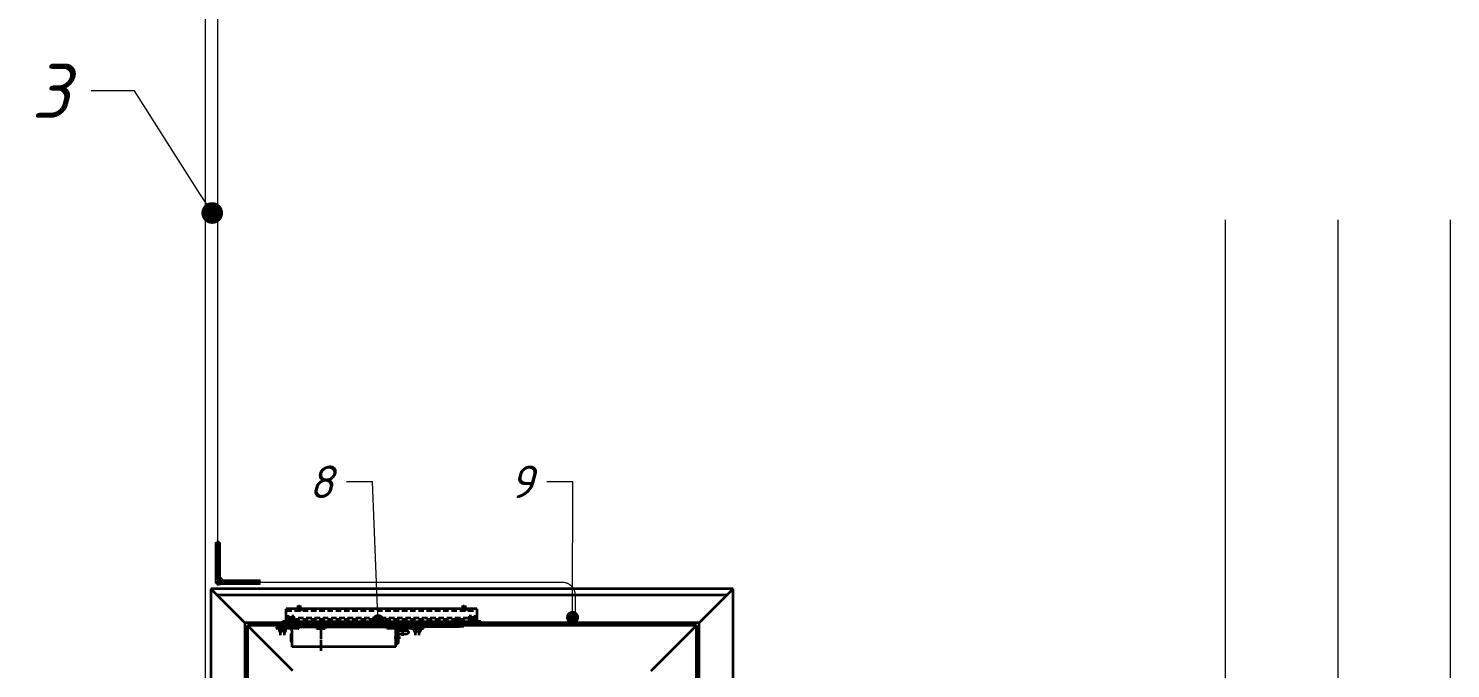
# Model space of a CAD drawing. Header units: millimetres. Extents: x -29692 to 34729, y -8412 to 43293.
# Drawn here: x -26929 to -23649, y 2129 to 3605 of the extents above; entities that cross this region are included whole.
import ezdxf
from ezdxf import colors
from ezdxf.entities.mleader import LeaderData, LeaderLine
from ezdxf.math import Vec2, Vec3

# ---------------------------------------------------------------- set-up
doc = ezdxf.new("R2010")
doc.units = ezdxf.units.MM
for name, pattern in [('CENTER', [50.8, 31.75, -6.35, 6.35, -6.35]), ('DASH_CENTER', [14, 11, -1, 1, -1]), ('DASHED', [19.05, 12.7, -6.35]), ('DOT_CENTER', [14, 12, -1, 0, -1]), ('LONG_DASHED', [15, 10, -5]), ('OGLT6', [2, 0.5, -0.5, 0.5, -0.5])]:
    doc.linetypes.add(name, pattern=pattern)
doc.layers.get('Defpoints').update_dxf_attribs({"color": 4, "lineweight": 35})
for name, color, linetype, lineweight in [('20-2 Automaatika', 40, 'Continuous', 0), ('_0_001_Профили', 150, 'Continuous', 35), ('_0_003_Размеры', 132, 'Continuous', 0), ('_0_004_Текст_01', 7, 'Continuous', 18)]:
    doc.layers.add(name, color=color, linetype=linetype, lineweight=lineweight)
doc.styles.add('_DZ_2.5', font='isocpeui.ttf', dxfattribs={"height": 2.5})

# ---------------------------------------------------------------- blocks, each defined once
blk = doc.blocks.new('_Dot')
at = {"color": 0, "linetype": 'ByBlock', "lineweight": -2}
blk.add_line((-0.5, 0), (-1, 0), dxfattribs=at)
at = {"color": 0, "linetype": 'ByBlock', "const_width": 0.5}
blk.add_lwpolyline([(-0.25, 0, 1), (0.25, 0, 1)], format="xyb", close=True, dxfattribs=at)
blk = doc.blocks.new('Door Templet')
at = {"layer": 'Defpoints', "linetype": 'Continuous'}
for p, q in [((0, 2165), (0, 0)), ((1205, 2165), (0, 2165)), ((78.5, 2086.5), (0, 2165)), ((1126.5, 2086.5), (1205, 2165)), ((1205, 0), (1205, 2165)), ((1190, 2150), (15, 2150)), ((78.5, 2086.5), (78.5, 0)), ((1126.5, 2086.5), (78.5, 2086.5)), ((1120.5, 2080.5), (84.5, 2080.5)), ((84.5, 2080.5), (84.5, 9.5)), ((189, 1976), (84.5, 2080.5)), ((1016, 1976), (1120.5, 2080.5)), ((1120.5, 9.5), (1120.5, 2080.5)), ((1126.5, 0), (1126.5, 2086.5))]:
    blk.add_line(p, q, dxfattribs=at)
blk = doc.blocks.new('Kaablikõri_∅11_8mm_1')
at = {"layer": '_0_001_Профили', "color": 9, "linetype": 'CENTER', "ltscale": 0.1}
for p, q in [((0, -4), (0, 99.3)), ((98.9, 92), (-7.5, 91.9))]:
    blk.add_line(p, q, dxfattribs=at)
at = {"layer": '_0_001_Профили', "color": 110, "lineweight": 20, "ltscale": 0.3}
for p, q in [((0, 97.4), (6.3, 97.4)), ((0, 86.4), (6.3, 86.4))]:
    blk.add_line(p, q, dxfattribs=at)
at = {"layer": '_0_001_Профили', "color": 110, "lineweight": 5, "ltscale": 0.3}
for points in [[(4.7, 86.4), (-4.7, 86.4)], [(4.7, 84.9), (-4.7, 84.9)], [(4.7, 83.3), (-4.7, 83.3)], [(4.7, 81.7), (-4.7, 81.7)], [(4.7, 80.1), (-4.7, 80.1)], [(4.7, 78.6), (-4.7, 78.6)], [(4.7, 77), (-4.7, 77)], [(4.7, 75.4), (-4.7, 75.4)], [(4.7, 73.9), (-4.7, 73.9)], [(4.7, 72.3), (-4.7, 72.3)], [(4.7, 70.7), (-4.7, 70.7)], [(4.7, 69.1), (-4.7, 69.1)], [(4.7, 67.6), (-4.7, 67.6)], [(4.7, 66), (-4.7, 66)], [(13.4, 96.6), (13.4, 87.1)], [(14.9, 96.6), (14.9, 87.1)], [(16.5, 96.6), (16.5, 87.1)], [(18.1, 96.6), (18.1, 87.1)], [(19.6, 96.6), (19.6, 87.1)], [(21.2, 96.6), (21.2, 87.1)], [(22.8, 96.6), (22.8, 87.1)], [(22.8, 96.6), (22.8, 87.1)], [(24.4, 96.6), (24.4, 87.1)], [(25.9, 96.6), (25.9, 87.1)], [(27.5, 96.6), (27.5, 87.1)], [(29.1, 96.6), (29.1, 87.1)], [(30.6, 96.6), (30.6, 87.1)], [(32.2, 96.6), (32.2, 87.1)], [(33.8, 96.6), (33.8, 87.1)], [(35.4, 96.6), (35.4, 87.1)], [(36.9, 96.6), (36.9, 87.1)], [(38.5, 96.6), (38.5, 87.1)], [(40.1, 96.6), (40.1, 87.1)], [(41.6, 96.6), (41.6, 87.1)], [(43.2, 96.6), (43.2, 87.1)], [(44.8, 96.6), (44.8, 87.1)], [(46.4, 96.6), (46.4, 87.1)], [(47.9, 96.6), (47.9, 87.1)], [(49.5, 96.6), (49.5, 87.1)], [(51.1, 96.6), (51.1, 87.1)], [(52.6, 96.5), (52.6, 87.1)], [(54.2, 96.5), (54.2, 87.1)], [(55.8, 96.5), (55.8, 87.1)], [(57.4, 96.5), (57.4, 87.1)], [(58.9, 96.5), (58.9, 87.1)], [(60.5, 96.5), (60.5, 87.1)], [(62.1, 96.5), (62.1, 87.1)], [(63.6, 96.5), (63.6, 87.1)], [(65.2, 96.5), (65.2, 87.1)], [(66.8, 96.5), (66.8, 87.1)], [(68.4, 96.5), (68.4, 87.1)], [(68.4, 96.5), (68.4, 87.1)], [(69.9, 96.5), (69.9, 87.1)], [(71.5, 96.5), (71.5, 87.1)], [(73.1, 96.5), (73.1, 87.1)], [(74.6, 96.5), (74.6, 87.1)], [(76.2, 96.5), (76.2, 87.1)], [(77.8, 96.5), (77.8, 87.1)], [(79.4, 96.5), (79.4, 87.1)], [(80.9, 96.5), (80.9, 87.1)], [(82.5, 96.5), (82.5, 87.1)], [(84.1, 96.5), (84.1, 87.1)], [(85.6, 96.5), (85.6, 87.1)], [(87.2, 96.5), (87.2, 87.1)], [(88.8, 96.5), (88.8, 87.1)], [(90.4, 96.5), (90.4, 87.1)], [(91.9, 96.5), (91.9, 87.1)], [(93.5, 96.5), (93.5, 87.1)], [(95.1, 96.5), (95.1, 87.1)], [(96.6, 96.5), (96.6, 87.1)], [(4.7, 64.4), (-4.7, 64.4)], [(4.7, 62.9), (-4.7, 62.9)], [(4.7, 61.3), (-4.7, 61.3)], [(4.7, 59.7), (-4.7, 59.7)], [(4.7, 58.1), (-4.7, 58.1)], [(4.7, 56.6), (-4.7, 56.6)], [(4.7, 55), (-4.7, 55)], [(4.7, 53.4), (-4.7, 53.4)], [(4.7, 51.9), (-4.7, 51.9)], [(4.7, 50.3), (-4.7, 50.3)], [(4.7, 48.7), (-4.7, 48.7)], [(4.7, 47.1), (-4.7, 47.1)], [(4.7, 45.6), (-4.7, 45.6)], [(4.7, 44), (-4.7, 44)], [(4.7, 42.4), (-4.7, 42.4)], [(4.7, 40.9), (-4.7, 40.9)], [(4.7, 39.3), (-4.7, 39.3)], [(4.7, 37.7), (-4.7, 37.7)], [(4.7, 36.1), (-4.7, 36.1)], [(4.7, 34.6), (-4.7, 34.6)], [(4.7, 33), (-4.7, 33)], [(4.7, 31.4), (-4.7, 31.4)], [(4.7, 29.9), (-4.7, 29.9)], [(4.7, 28.3), (-4.7, 28.3)], [(4.7, 28.3), (-4.7, 28.3)], [(4.7, 26.7), (-4.7, 26.7)], [(4.7, 25.1), (-4.7, 25.1)], [(4.7, 23.6), (-4.7, 23.6)], [(4.7, 22), (-4.7, 22)], [(4.7, 20.4), (-4.7, 20.4)], [(4.7, 18.9), (-4.7, 18.9)], [(4.7, 17.3), (-4.7, 17.3)], [(4.7, 15.7), (-4.7, 15.7)], [(4.7, 14.1), (-4.7, 14.1)], [(4.7, 12.6), (-4.7, 12.6)], [(4.7, 11), (-4.7, 11)], [(4.7, 9.4), (-4.7, 9.4)], [(4.7, 7.9), (-4.7, 7.9)], [(4.7, 6.3), (-4.7, 6.3)], [(4.7, 4.7), (-4.7, 4.7)], [(4.7, 3.1), (-4.7, 3.1)], [(4.7, 1.6), (-4.7, 1.6)], [(4.7, 0), (-4.7, 0)]]:
    blk.add_lwpolyline(points, dxfattribs=at)
at = {"layer": '_0_001_Профили', "color": 110, "lineweight": 20, "ltscale": 0.3}
for points in [[(5.5, 96.6), (5.5, 87.1)], [(7.1, 96.6), (7.1, 87.1)], [(8.6, 96.6), (8.6, 87.1)], [(10.2, 96.6), (10.2, 87.1)], [(11.8, 96.6), (11.8, 87.1)]]:
    blk.add_lwpolyline(points, dxfattribs=at)
for centre, radius, start, end in [((0, 91.9), 5.5, 90, 180), ((221.7, 88.4), 227.3, 179.1301, 180.6874), ((0, 91.9), 5.5, 260.6231, 279.3769), ((4.7, 85.6), 0.786, 270, 90), ((6.3, 96.6), 0.786, 0, 180), ((0, 91.9), 5.5, 360, 0.3592), ((-1188.4, 86.9), 1193.9, 359.943, 0.2395), ((6.3, 87.1), 0.786, 180, 0), ((7.9, 96.6), 0.786, 0, 180), ((7.9, 87.1), 0.786, 180, 0), ((9.4, 96.6), 0.786, 0, 180), ((9.4, 87.1), 0.786, 180, 0), ((11, 96.6), 0.786, 0, 180), ((11, 87.1), 0.786, 180, 0)]:
    blk.add_arc(centre, radius, start, end, dxfattribs=at)
at = {"layer": '_0_001_Профили', "color": 110, "lineweight": 5, "ltscale": 0.3}
for centre, start, end in [((-4.7, 85.6), 90, 270), ((-4.7, 84.1), 90, 270), ((-4.7, 82.5), 90, 270), ((-4.7, 80.9), 90, 270), ((-4.7, 79.4), 90, 270), ((-4.7, 77.8), 90, 270), ((-4.7, 76.2), 90, 270), ((-4.7, 74.6), 90, 270), ((-4.7, 73.1), 90, 270), ((-4.7, 71.5), 90, 270), ((-4.7, 69.9), 90, 270), ((-4.7, 68.4), 90, 270), ((-4.7, 66.8), 90, 270), ((-4.7, 65.2), 90, 270), ((4.7, 84.1), 270, 90), ((4.7, 82.5), 270, 90), ((4.7, 80.9), 270, 90), ((4.7, 79.4), 270, 90), ((4.7, 77.8), 270, 90), ((4.7, 76.2), 270, 90), ((4.7, 74.6), 270, 90), ((4.7, 73.1), 270, 90), ((4.7, 71.5), 270, 90), ((4.7, 69.9), 270, 90), ((4.7, 68.4), 270, 90), ((4.7, 66.8), 270, 90), ((4.7, 65.2), 270, 90), ((12.6, 96.6), 0, 180), ((12.6, 87.1), 180, 0), ((14.1, 96.6), 0, 180), ((14.1, 87.1), 180, 0), ((15.7, 96.6), 0, 180), ((15.7, 87.1), 180, 0), ((17.3, 96.6), 0, 180), ((17.3, 87.1), 180, 0), ((18.9, 96.6), 0, 180), ((18.9, 87.1), 180, 0), ((20.4, 96.6), 0, 180), ((20.4, 87.1), 180, 0), ((22, 96.6), 0, 180), ((22, 87.1), 180, 0), ((23.6, 96.6), 0, 180), ((23.6, 87.1), 180, 0), ((25.1, 96.6), 0, 180), ((25.1, 87.1), 180, 0), ((26.7, 96.6), 0, 180), ((26.7, 87.1), 180, 0), ((28.3, 96.6), 0, 180), ((28.3, 87.1), 180, 0), ((29.9, 96.6), 0, 180), ((29.9, 87.1), 180, 0), ((31.4, 96.6), 0, 180), ((31.4, 87.1), 180, 0), ((33, 96.6), 0, 180), ((33, 87.1), 180, 0), ((34.6, 96.6), 0, 180), ((34.6, 87.1), 180, 0), ((36.1, 96.6), 0, 180), ((36.1, 87.1), 180, 0), ((37.7, 96.6), 0, 180), ((37.7, 87.1), 180, 0), ((39.3, 96.6), 0, 180), ((39.3, 87.1), 180, 0), ((40.9, 96.6), 0, 180), ((40.9, 87.1), 180, 0), ((42.4, 96.6), 0, 180), ((42.4, 87.1), 180, 0), ((44, 96.6), 0, 180), ((44, 87.1), 180, 0), ((45.6, 96.6), 0, 180), ((45.6, 87.1), 180, 0), ((47.1, 96.6), 0, 180), ((47.1, 87.1), 180, 0), ((48.7, 96.6), 0, 180), ((48.7, 87.1), 180, 0), ((50.3, 96.6), 0, 180), ((50.3, 87.1), 180, 0), ((51.9, 96.5), 0, 180), ((51.9, 87.1), 180, 0), ((53.4, 96.5), 0, 180), ((53.4, 87.1), 180, 0), ((55, 96.5), 0, 180), ((55, 87.1), 180, 0), ((56.6, 96.5), 0, 180), ((56.6, 87.1), 180, 0), ((58.1, 96.5), 0, 180), ((58.1, 87.1), 180, 0), ((59.7, 96.5), 0, 180), ((59.7, 87.1), 180, 0), ((61.3, 96.5), 0, 180), ((61.3, 87.1), 180, 0), ((62.9, 96.5), 0, 180), ((62.9, 87.1), 180, 0), ((64.4, 96.5), 0, 180), ((64.4, 87.1), 180, 0), ((66, 96.5), 0, 180), ((66, 87.1), 180, 0), ((67.6, 96.5), 0, 180), ((67.6, 87.1), 180, 0), ((69.1, 96.5), 0, 180), ((69.1, 87.1), 180, 0), ((70.7, 96.5), 0, 180), ((70.7, 87.1), 180, 0), ((72.3, 96.5), 0, 180), ((72.3, 87.1), 180, 0), ((73.9, 96.5), 0, 180), ((73.9, 87.1), 180, 0), ((75.4, 96.5), 0, 180), ((75.4, 87.1), 180, 0), ((77, 96.5), 0, 180), ((77, 87.1), 180, 0), ((78.6, 96.5), 0, 180), ((78.6, 87.1), 180, 0), ((80.1, 96.5), 0, 180), ((80.1, 87.1), 180, 0), ((81.7, 96.5), 0, 180), ((81.7, 87.1), 180, 0), ((83.3, 96.5), 0, 180), ((83.3, 87.1), 180, 0), ((84.9, 96.5), 0, 180), ((84.9, 87.1), 180, 0), ((86.4, 96.5), 0, 180), ((86.4, 87.1), 180, 0), ((88, 96.5), 0, 180), ((88, 87.1), 180, 0), ((89.6, 96.5), 0, 180), ((89.6, 87.1), 180, 0), ((91.1, 96.5), 0, 180), ((91.1, 87.1), 180, 0), ((92.7, 96.5), 0, 180), ((92.7, 87.1), 180, 0), ((94.3, 96.5), 0, 180), ((94.3, 87.1), 180, 0), ((95.9, 96.5), 0, 180), ((95.9, 87.1), 180, 0), ((-4.7, 63.6), 90, 270), ((-4.7, 62.1), 90, 270), ((-4.7, 60.5), 90, 270), ((-4.7, 58.9), 90, 270), ((-4.7, 57.4), 90, 270), ((-4.7, 55.8), 90, 270), ((-4.7, 54.2), 90, 270), ((-4.7, 52.6), 90, 270), ((-4.7, 51.1), 90, 270), ((-4.7, 49.5), 90, 270), ((-4.7, 47.9), 90, 270), ((-4.7, 46.4), 90, 270), ((-4.7, 44.8), 90, 270), ((-4.7, 43.2), 90, 270), ((-4.7, 41.6), 90, 270), ((-4.7, 40.1), 90, 270), ((-4.7, 38.5), 90, 270), ((-4.7, 36.9), 90, 270), ((-4.7, 35.4), 90, 270), ((-4.7, 33.8), 90, 270), ((-4.7, 32.2), 90, 270), ((4.7, 63.6), 270, 90), ((4.7, 62.1), 270, 90), ((4.7, 60.5), 270, 90), ((4.7, 58.9), 270, 90), ((4.7, 57.4), 270, 90), ((4.7, 55.8), 270, 90), ((4.7, 54.2), 270, 90), ((4.7, 52.6), 270, 90), ((4.7, 51.1), 270, 90), ((4.7, 49.5), 270, 90), ((4.7, 47.9), 270, 90), ((4.7, 46.4), 270, 90), ((4.7, 44.8), 270, 90), ((4.7, 43.2), 270, 90), ((4.7, 41.6), 270, 90), ((4.7, 40.1), 270, 90), ((4.7, 38.5), 270, 90), ((4.7, 36.9), 270, 90), ((4.7, 35.4), 270, 90), ((4.7, 33.8), 270, 90), ((4.7, 32.2), 270, 90), ((-4.7, 30.6), 90, 270), ((-4.7, 29.1), 90, 270), ((-4.7, 27.5), 90, 270), ((-4.7, 25.9), 90, 270), ((-4.7, 24.4), 90, 270), ((-4.7, 22.8), 90, 270), ((-4.7, 21.2), 90, 270), ((-4.7, 19.6), 90, 270), ((-4.7, 18.1), 90, 270), ((-4.7, 16.5), 90, 270), ((-4.7, 14.9), 90, 270), ((-4.7, 13.4), 90, 270), ((-4.7, 11.8), 90, 270), ((-4.7, 10.2), 90, 270), ((-4.7, 8.6), 90, 270), ((-4.7, 7.1), 90, 270), ((-4.7, 5.5), 90, 270), ((-4.7, 3.9), 90, 270), ((-4.7, 2.4), 90, 270), ((-4.7, 0.8), 90, 270), ((4.7, 30.6), 270, 90), ((4.7, 29.1), 270, 90), ((4.7, 27.5), 270, 90), ((4.7, 25.9), 270, 90), ((4.7, 24.4), 270, 90), ((4.7, 22.8), 270, 90), ((4.7, 21.2), 270, 90), ((4.7, 19.6), 270, 90), ((4.7, 18.1), 270, 90), ((4.7, 16.5), 270, 90), ((4.7, 14.9), 270, 90), ((4.7, 13.4), 270, 90), ((4.7, 11.8), 270, 90), ((4.7, 10.2), 270, 90), ((4.7, 8.6), 270, 90), ((4.7, 7.1), 270, 90), ((4.7, 5.5), 270, 90), ((4.7, 3.9), 270, 90), ((4.7, 2.4), 270, 90), ((4.7, 0.8), 270, 90)]:
    blk.add_arc(centre, 0.786, start, end, dxfattribs=at)
blk = doc.blocks.new('*U680')
at = {"layer": '_0_001_Профили', "color": 30, "linetype": 'OGLT6', "const_width": 3}
for points in [[(852.9, -4433.8), (853.1, -4374.4, 0.414214), (823.1, -4344.4), (58.8, -4344.4, -0.414214), (28.8, -4314.4), (28.8, 24.4, 0.642714), (-216, 125.3, 0.660058)], [(104.5, -5656.1), (30, -5656.3, -0.414214), (0, -5626.3), (0, 0, 0.552851), (-116.7, 83.9, 0.658287)]]:
    blk.add_lwpolyline(points, format="xyb", dxfattribs=at)
at = {"layer": '_0_001_Профили', "color": 110, "linetype": 'Continuous', "ltscale": 5, "xscale": -1, "rotation": 180}
blk.add_blockref('Kaablikõri_∅11_8mm_1', (29.1, -4252.5), dxfattribs=at)
blk = doc.blocks.new('Boxer2-4__4', base_point=(4834.9, 4012.7))
at = {"layer": '_0_001_Профили', "color": 9, "linetype": 'Continuous'}
for p, q in [((4770.9, 4068.1), (4770.9, 4065.1)), ((4774.7, 4068.1), (4770.9, 4068.1)), ((4785.1, 4068.1), (4774.7, 4068.1)), ((4821.2, 4068.1), (4785.1, 4068.1)), ((4821.2, 4068.1), (4821.2, 4065.1)), ((4857.2, 4068.1), (4822.2, 4068.1)), ((4822.2, 4065.1), (4822.2, 4068.1)), ((4859.4, 4068.1), (4857.2, 4068.1)), ((4862.9, 4068.1), (4859.4, 4068.1)), ((4860.4, 4069.9), (4860.4, 4073.9)), ((4863.9, 4073.9), (4860.4, 4073.9)), ((4867.1, 4069.9), (4860.4, 4069.9)), ((4865.5, 4068.1), (4862.9, 4068.1)), ((4862.9, 4068.1), (4862.9, 4065.1)), ((4882.9, 4067.8), (4862.9, 4067.8)), ((4863.9, 4075.1), (4864.2, 4075.4)), ((4863.9, 4075.1), (4881.9, 4075.1)), ((4863.9, 4075.1), (4863.9, 4073.9)), ((4872.9, 4073.9), (4863.9, 4073.9)), ((4881.6, 4075.4), (4864.2, 4075.4)), ((4865.9, 4069.1), (4865.5, 4068.1)), ((4865.5, 4068.1), (4880.3, 4068.1)), ((4866.8, 4069.1), (4865.9, 4069.1)), ((4867.1, 4069.9), (4866.8, 4069.1)), ((4869.9, 4069.1), (4866.8, 4069.1)), ((4878.7, 4069.9), (4867.1, 4069.9)), ((4875.8, 4069.1), (4869.9, 4069.1)), ((4876.8, 4073.9), (4872.9, 4073.9)), ((4879, 4069.1), (4875.8, 4069.1)), ((4881.9, 4073.9), (4876.8, 4073.9)), ((4879, 4069.1), (4878.7, 4069.9)), ((4878.7, 4069.9), (5011.9, 4069.9)), ((4879.9, 4069.1), (4879, 4069.1)), ((4879.9, 4069.1), (4880.3, 4068.1)), ((4882.9, 4068.1), (4880.3, 4068.1)), ((4881.9, 4075.1), (4881.6, 4075.4)), ((4881.9, 4075.1), (4881.9, 4073.9)), ((4881.9, 4073.9), (5010.7, 4073.9)), ((4886.4, 4068.1), (4882.9, 4068.1)), ((4882.9, 4068.1), (4882.9, 4065.1)), ((4886.9, 4068.1), (4886.4, 4068.1)), ((4888.6, 4068.1), (4886.9, 4068.1)), ((5025.2, 4068.1), (4888.6, 4068.1)), ((5010.7, 4073.9), (5011.7, 4073.9)), ((5011.7, 4073.9), (5015.5, 4073.9)), ((5011.9, 4069.9), (5015.5, 4069.9)), ((5190.5, 4073.9), (5015.5, 4073.9)), ((5015.5, 4069.9), (5186.9, 4069.9)), ((5025.2, 4065.1), (5025.2, 4068.1)), ((5026.2, 4068.1), (5052.4, 4068.1)), ((5026.2, 4068.1), (5026.2, 4065.1)), ((5057.9, 4068.1), (5052.4, 4068.1)), ((5063.9, 4068.1), (5057.9, 4068.1)), ((5069.4, 4068.1), (5063.9, 4068.1)), ((5069.4, 4068.1), (5108.9, 4068.1)), ((5108.9, 4068.1), (5108.9, 4065.1)), ((5176.9, 4076.6), (5176.9, 4076.3)), ((5176.9, 4076.3), (5181.9, 4076.3)), ((5181.9, 4076.3), (5197.9, 4076.3)), ((5181.9, 4076.3), (5183.9, 4074.3)), ((5183.9, 4074.3), (5195.9, 4074.3)), ((5186.9, 4069.9), (5187.9, 4069.9)), ((5187.9, 4069.9), (5190.5, 4069.9)), ((5194.1, 4073.9), (5190.5, 4073.9)), ((5190.5, 4069.9), (5191.9, 4069.9)), ((5191.9, 4069.9), (5192.9, 4069.9)), ((5202.4, 4069.9), (5192.9, 4069.9)), ((5202.4, 4073.9), (5194.1, 4073.9)), ((5195.9, 4074.3), (5197.9, 4076.3)), ((5197.9, 4076.3), (5202.9, 4076.3)), ((5202.4, 4069.9), (5202.4, 4073.9)), ((5202.9, 4076.3), (5202.9, 4076.6)), ((4777.1, 4065.1), (4769.9, 4065.1)), ((4777.1, 4065.1), (4770.9, 4065.1)), ((4782.6, 4065.1), (4777.1, 4065.1)), ((4782.6, 4065.1), (4777.1, 4065.1)), ((4796.9, 4065.1), (4782.6, 4065.1)), ((4805.7, 4065.1), (4782.6, 4065.1)), ((4804.5, 4035), (4804.5, 4052)), ((4805.7, 4052.5), (4805, 4052.5)), ((4805, 4034.5), (4805.7, 4034.5)), ((4805.7, 4059.5), (4805.7, 4065.1)), ((4821.2, 4065.1), (4805.7, 4065.1)), ((4805.7, 4059.5), (4805.7, 4059)), ((4805.7, 4059), (4805.7, 4057.5)), ((4805.7, 4057.5), (4805.7, 4056)), ((4805.7, 4056), (4805.7, 4043.5)), ((4805.7, 4043.5), (4805.7, 4031)), ((4821.2, 4065.1), (4822.2, 4065.1)), ((4862.9, 4065.1), (4882.9, 4065.1)), ((5026.2, 4065.1), (5025.2, 4065.1)), ((5031.3, 4065.1), (5026.2, 4065.1)), ((5036.5, 4065.1), (5031.3, 4065.1)), ((5040.5, 4065.1), (5036.5, 4065.1)), ((5041.7, 4065.1), (5040.5, 4065.1)), ((5045.7, 4065.1), (5041.7, 4065.1)), ((5045.7, 4059.5), (5045.7, 4065.1)), ((5049.9, 4065.1), (5045.7, 4065.1)), ((5045.7, 4056.3), (5045.7, 4059.5)), ((5046, 4056.6), (5045.7, 4056.3)), ((5045.7, 4027.5), (5045.7, 4056.3)), ((5047.7, 4058.3), (5046, 4056.6)), ((5049.3, 4060), (5047.7, 4058.3)), ((5050.9, 4060), (5049.3, 4060)), ((5071.9, 4065.1), (5049.9, 4065.1)), ((5049.9, 4065.1), (5049.9, 4062.5)), ((5049.9, 4060.5), (5049.9, 4062.5)), ((5071.9, 4062.5), (5049.9, 4062.5)), ((5050.9, 4060.5), (5049.9, 4060.5)), ((5070.9, 4060.5), (5050.9, 4060.5)), ((5050.9, 4060.5), (5050.9, 4060)), ((5050.9, 4060.5), (5050.9, 4060.5)), ((5070.9, 4060), (5050.9, 4060)), ((5051.9, 4032.8), (5051.9, 4052.4)), ((5051.9, 4052.4), (5071.6, 4052.4)), ((5071.9, 4060.5), (5070.9, 4060.5)), ((5070.9, 4060.5), (5070.9, 4060)), ((5070.9, 4060.5), (5070.9, 4060.5)), ((5072.4, 4060), (5070.9, 4060)), ((5071.6, 4052.4), (5075.7, 4055.9)), ((5108.9, 4065.1), (5071.9, 4065.1)), ((5071.9, 4065.1), (5071.9, 4062.5)), ((5071.9, 4060.5), (5071.9, 4062.5)), ((5072.4, 4060), (5075.7, 4056.6)), ((5082.9, 4065.1), (5109.9, 4065.1)), ((4805.7, 4031), (4805.7, 4028)), ((4805.7, 4028), (4805.7, 4027.5)), ((4805.7, 4027.5), (4805.7, 4023.1)), ((5045.7, 4023.1), (4805.7, 4023.1)), ((4872.9, 4016.3), (4872.9, 4013.3)), ((5045.7, 4030.7), (5047.7, 4028.6)), ((5045.7, 4023.1), (5045.7, 4027.5)), ((5051.9, 4032.8), (5048.4, 4028.7))]:
    blk.add_line(p, q, dxfattribs=at)
at = {"layer": '_0_001_Профили', "color": 9, "linetype": 'DASHED'}
for p, q in [((4774.7, 4068.1), (4777.1, 4065.6)), ((4782.6, 4065.6), (4785.1, 4068.1)), ((4783.7, 4068.1), (4786.1, 4065.6)), ((4783.7, 4068.1), (4786.1, 4065.6)), ((4791.6, 4065.6), (4794.1, 4068.1)), ((4791.6, 4065.6), (4794.1, 4068.1)), ((5085.7, 4068.1), (5088.1, 4065.6)), ((5085.7, 4068.1), (5088.1, 4065.6)), ((5093.6, 4065.6), (5096.1, 4068.1)), ((5093.6, 4065.6), (5096.1, 4068.1)), ((5094.7, 4068.1), (5097.1, 4065.6)), ((5102.6, 4065.6), (5105.1, 4068.1)), ((5176.9, 4084.3), (5176.9, 4079.1)), ((5176.9, 4079.1), (5176.9, 4076.6)), ((5176.9, 4079.1), (5202.9, 4079.1)), ((5178.4, 4085.8), (5201.4, 4085.8)), ((5202.9, 4079.1), (5202.9, 4084.3)), ((5202.9, 4076.6), (5202.9, 4079.1)), ((4777.1, 4065.6), (4777.1, 4065.1)), ((4782.6, 4065.6), (4782.6, 4065.1)), ((4786.1, 4065.6), (4786.1, 4065.1)), ((4791.6, 4065.6), (4791.6, 4065.1)), ((5046, 4055.9), (5050.2, 4052.4)), ((5048.4, 4058.3), (5051.9, 4054.2)), ((5050.2, 4052.4), (5051.9, 4052.4)), ((5051.9, 4052.4), (5051.9, 4054.2)), ((5088.1, 4065.6), (5088.1, 4065.1)), ((5093.6, 4065.6), (5093.6, 4065.1)), ((5097.1, 4065.6), (5097.1, 4065.1)), ((5102.6, 4065.6), (5102.6, 4065.1))]:
    blk.add_line(p, q, dxfattribs=at)
at = {"layer": '_0_001_Профили', "color": 9, "linetype": 'DASH_CENTER'}
for p, q in [((4779.9, 4049.7), (4779.9, 4071.7)), ((4788.9, 4049.7), (4788.9, 4071.7)), ((5090.9, 4049.7), (5090.9, 4071.7)), ((5099.9, 4049.7), (5099.9, 4071.7))]:
    blk.add_line(p, q, dxfattribs=at)
at = {"layer": '_0_001_Профили', "color": 9, "linetype": 'DOT_CENTER'}
for p, q in [((4813.5, 4070), (4813.5, 4063.3)), ((4872.9, 4080.3), (4872.9, 4016.3)), ((5060.9, 4071.9), (5060.9, 4048.3)), ((5189.9, 4088.2), (5189.9, 4070.2)), ((5056.6, 4043.5), (5041.7, 4043.5))]:
    blk.add_line(p, q, dxfattribs=at)
at = {"layer": '_0_001_Профили', "color": 9, "linetype": 'Continuous'}
for points in [[(4869.9, 4069.1, -0.01157), (4869.7, 4069.4, -0.010746), (4869.5, 4069.7), (4869.3, 4069.9)], [(4876.4, 4069.9, -0.010183), (4876.2, 4069.6, -0.010948), (4875.9, 4069.3), (4875.8, 4069.1)]]:
    blk.add_lwpolyline(points, format="xyb", dxfattribs=at)
at = {"layer": '_0_001_Профили', "color": 9, "linetype": 'DASHED'}
for centre, radius, start, end in [((5178.4, 4084.3), 1.5, 90, 180), ((5201.4, 4084.3), 1.5, 0, 90), ((5046.4, 4056.3), 0.495, 135, -129.949), ((5048.1, 4058), 0.495, 39.949, 135)]:
    blk.add_arc(centre, radius, start, end, dxfattribs=at)
at = {"layer": '_0_001_Профили', "color": 9, "linetype": 'Continuous'}
for centre, radius, start, end in [((4805, 4052), 0.5, 90, 180), ((4805, 4035), 0.5, 180, -90), ((5075.4, 4056.3), 0.495, -50.051, 45), ((5048.1, 4029), 0.495, -135, -39.949)]:
    blk.add_arc(centre, radius, start, end, dxfattribs=at)
blk = doc.blocks.new('Holzschraube_DIN_97-5_x_16-', base_point=(4818.1, 4105.2))
at = {"layer": '_0_001_Профили', "color": 110, "linetype": 'DASHED'}
for p, q in [((4818.3, 4104), (4820.4, 4106.1)), ((4818.3, 4103.6), (4818.3, 4104)), ((4818.3, 4104), (4822.3, 4104)), ((4822.3, 4103.6), (4818.3, 4103.6)), ((4820.4, 4106.1), (4820.4, 4114.8)), ((4820.4, 4111.5), (4825.4, 4111.5)), ((4820.4, 4106.1), (4822.9, 4106.1)), ((4825.4, 4106.1), (4820.4, 4106.1)), ((4820.9, 4111.5), (4820.9, 4114.8)), ((4822.3, 4104.9), (4822.3, 4103.6)), ((4822.9, 4104.9), (4822.3, 4104.9)), ((4825.4, 4106.1), (4822.9, 4106.1)), ((4822.9, 4104.9), (4823.5, 4104.9)), ((4823.5, 4104.9), (4823.5, 4103.6)), ((4827.5, 4104), (4823.5, 4104)), ((4823.5, 4103.6), (4827.5, 4103.6)), ((4824.9, 4114.8), (4824.9, 4111.5)), ((4825.4, 4114.8), (4825.4, 4106.1)), ((4827.5, 4104), (4825.4, 4106.1)), ((4827.5, 4103.6), (4827.5, 4104)), ((5198.3, 4104), (5200.4, 4106.1)), ((5198.3, 4104), (5202.3, 4104)), ((5198.3, 4103.6), (5198.3, 4104)), ((5202.3, 4103.6), (5198.3, 4103.6)), ((5200.4, 4106.1), (5200.4, 4114.8)), ((5200.4, 4111.5), (5205.4, 4111.5)), ((5205.4, 4106.1), (5200.4, 4106.1)), ((5200.4, 4106.1), (5202.9, 4106.1)), ((5200.9, 4111.5), (5200.9, 4114.8)), ((5202.9, 4104.9), (5202.3, 4104.9)), ((5202.3, 4104.9), (5202.3, 4103.6)), ((5205.4, 4106.1), (5202.9, 4106.1)), ((5202.9, 4104.9), (5203.5, 4104.9)), ((5203.5, 4104.9), (5203.5, 4103.6)), ((5207.5, 4104), (5203.5, 4104)), ((5203.5, 4103.6), (5207.5, 4103.6)), ((5204.9, 4114.8), (5204.9, 4111.5)), ((5205.4, 4114.8), (5205.4, 4106.1)), ((5207.5, 4104), (5205.4, 4106.1)), ((5207.5, 4103.6), (5207.5, 4104)), ((4775.3, 4067.9), (4775.3, 4067.5)), ((4779.3, 4067.9), (4775.3, 4067.9)), ((4775.3, 4067.5), (4777.4, 4065.4)), ((4775.3, 4067.5), (4779.3, 4067.5)), ((4779.3, 4066.6), (4779.3, 4067.9)), ((4779.9, 4066.6), (4779.3, 4066.6)), ((4779.9, 4066.6), (4780.5, 4066.6)), ((4780.5, 4067.9), (4784.5, 4067.9)), ((4780.5, 4066.6), (4780.5, 4067.9)), ((4784.5, 4067.5), (4780.5, 4067.5)), ((4784.5, 4067.5), (4782.4, 4065.4)), ((4784.3, 4067.9), (4784.3, 4067.5)), ((4788.3, 4067.9), (4784.3, 4067.9)), ((4784.3, 4067.5), (4786.4, 4065.4)), ((4784.3, 4067.5), (4788.3, 4067.5)), ((4784.5, 4067.9), (4784.5, 4067.5)), ((4788.3, 4066.6), (4788.3, 4067.9)), ((4788.9, 4066.6), (4788.3, 4066.6)), ((4788.9, 4066.6), (4789.5, 4066.6)), ((4789.5, 4067.9), (4793.5, 4067.9)), ((4789.5, 4066.6), (4789.5, 4067.9)), ((4793.5, 4067.5), (4789.5, 4067.5)), ((4793.5, 4067.5), (4791.4, 4065.4)), ((4793.5, 4067.9), (4793.5, 4067.5)), ((5086.3, 4067.9), (5086.3, 4067.5)), ((5090.3, 4067.9), (5086.3, 4067.9)), ((5086.3, 4067.5), (5088.4, 4065.4)), ((5086.3, 4067.5), (5090.3, 4067.5)), ((5090.3, 4066.6), (5090.3, 4067.9)), ((5090.9, 4066.6), (5090.3, 4066.6)), ((5090.9, 4066.6), (5091.5, 4066.6)), ((5091.5, 4067.9), (5095.5, 4067.9)), ((5091.5, 4066.6), (5091.5, 4067.9)), ((5095.5, 4067.5), (5091.5, 4067.5)), ((5095.5, 4067.5), (5093.4, 4065.4)), ((5095.3, 4067.9), (5095.3, 4067.5)), ((5099.3, 4067.9), (5095.3, 4067.9)), ((5095.3, 4067.5), (5097.4, 4065.4)), ((5095.3, 4067.5), (5099.3, 4067.5)), ((5095.5, 4067.9), (5095.5, 4067.5)), ((5099.3, 4066.6), (5099.3, 4067.9)), ((5099.9, 4066.6), (5099.3, 4066.6)), ((5099.9, 4066.6), (5100.5, 4066.6)), ((5100.5, 4067.9), (5104.5, 4067.9)), ((5100.5, 4066.6), (5100.5, 4067.9)), ((5104.5, 4067.5), (5100.5, 4067.5)), ((5104.5, 4067.5), (5102.4, 4065.4)), ((5104.5, 4067.9), (5104.5, 4067.5)), ((4777.4, 4065.4), (4779.9, 4065.4)), ((4777.4, 4055.9), (4777.4, 4065.4)), ((4777.4, 4065.4), (4782.4, 4065.4)), ((4782.4, 4060), (4777.4, 4060)), ((4779.9, 4051.9), (4777.4, 4055.9)), ((4777.9, 4055.9), (4777.9, 4060)), ((4779.9, 4051.9), (4777.9, 4055.9)), ((4782.4, 4065.4), (4779.9, 4065.4)), ((4782.4, 4055.9), (4779.9, 4051.9)), ((4781.9, 4055.9), (4779.9, 4051.9)), ((4781.9, 4060), (4781.9, 4055.9)), ((4782.4, 4065.4), (4782.4, 4055.9)), ((4786.4, 4065.4), (4788.9, 4065.4)), ((4786.4, 4055.9), (4786.4, 4065.4)), ((4786.4, 4065.4), (4791.4, 4065.4)), ((4791.4, 4060), (4786.4, 4060)), ((4788.9, 4051.9), (4786.4, 4055.9)), ((4786.9, 4055.9), (4786.9, 4060)), ((4788.9, 4051.9), (4786.9, 4055.9)), ((4791.4, 4065.4), (4788.9, 4065.4)), ((4791.4, 4055.9), (4788.9, 4051.9)), ((4790.9, 4055.9), (4788.9, 4051.9)), ((4790.9, 4060), (4790.9, 4055.9)), ((4791.4, 4065.4), (4791.4, 4055.9)), ((5088.4, 4065.4), (5090.9, 4065.4)), ((5088.4, 4055.9), (5088.4, 4065.4)), ((5088.4, 4065.4), (5093.4, 4065.4)), ((5093.4, 4060), (5088.4, 4060)), ((5090.9, 4051.9), (5088.4, 4055.9)), ((5088.9, 4055.9), (5088.9, 4060)), ((5090.9, 4051.9), (5088.9, 4055.9)), ((5093.4, 4065.4), (5090.9, 4065.4)), ((5093.4, 4055.9), (5090.9, 4051.9)), ((5092.9, 4055.9), (5090.9, 4051.9)), ((5092.9, 4060), (5092.9, 4055.9)), ((5093.4, 4065.4), (5093.4, 4055.9)), ((5097.4, 4065.4), (5099.9, 4065.4)), ((5097.4, 4055.9), (5097.4, 4065.4)), ((5097.4, 4065.4), (5102.4, 4065.4)), ((5102.4, 4060), (5097.4, 4060)), ((5099.9, 4051.9), (5097.4, 4055.9)), ((5097.9, 4055.9), (5097.9, 4060)), ((5099.9, 4051.9), (5097.9, 4055.9)), ((5102.4, 4065.4), (5099.9, 4065.4)), ((5102.4, 4055.9), (5099.9, 4051.9)), ((5101.9, 4055.9), (5099.9, 4051.9)), ((5101.9, 4060), (5101.9, 4055.9)), ((5102.4, 4065.4), (5102.4, 4055.9))]:
    blk.add_line(p, q, dxfattribs=at)
blk = doc.blocks.new('Schiene', base_point=(4850.4, 4076))
at = {"layer": '20-2 Automaatika', "linetype": 'DASH_CENTER'}
for p, q in [((4822.9, 4101.2), (4822.9, 4116.3)), ((5202.9, 4101.2), (5202.9, 4116.2))]:
    blk.add_line(p, q, dxfattribs=at)
at = {"layer": '_0_001_Профили', "color": 9, "linetype": 'Continuous'}
for p, q in [((5232.9, 4106.6), (4792.9, 4106.6)), ((4792.9, 4103.2), (4792.9, 4106.6)), ((4792.9, 4085.6), (4792.9, 4103.2)), ((5232.9, 4106.6), (5232.9, 4103.2)), ((5232.9, 4103.2), (5232.9, 4085.6)), ((4784.4, 4078.1), (4792.9, 4078.1)), ((4784.4, 4078.1), (4784.4, 4077.6)), ((4785.4, 4076.6), (4792.9, 4076.6)), ((4792.9, 4083.6), (4792.9, 4085.6)), ((4792.9, 4077.9), (4792.9, 4083.6)), ((4792.9, 4077.6), (4792.9, 4077.9)), ((4792.9, 4077.9), (4792.9, 4076.6)), ((4792.9, 4076.9), (4792.9, 4077.6)), ((4792.9, 4076.9), (4792.9, 4076.6)), ((4817.9, 4076.6), (4792.9, 4076.6)), ((4811.1, 4076.6), (4792.9, 4076.6)), ((4967.5, 4076.6), (4817.9, 4076.6)), ((4992.5, 4076.6), (4967.5, 4076.6)), ((5232.9, 4076.6), (4992.5, 4076.6)), ((5232.9, 4076.6), (5214.6, 4076.6)), ((5232.9, 4085.6), (5232.9, 4083.6)), ((5232.9, 4083.6), (5232.9, 4076.6)), ((5232.9, 4078.1), (5241.4, 4078.1)), ((5232.9, 4076.6), (5232.9, 4077.9)), ((5232.9, 4076.6), (5232.9, 4076.9)), ((5233.4, 4076.6), (5232.9, 4076.6)), ((5233.4, 4076.6), (5240.4, 4076.6)), ((5241.4, 4077.6), (5241.4, 4078.1))]:
    blk.add_line(p, q, dxfattribs=at)
at = {"layer": '_0_001_Профили', "color": 9, "linetype": 'DASHED'}
for p, q in [((4792.9, 4103.1), (5232.9, 4103.1)), ((4820.1, 4105.8), (4817.9, 4103.6)), ((4817.9, 4103.6), (4817.9, 4103.1)), ((4827.9, 4103.6), (4817.9, 4103.6)), ((4820.1, 4106.6), (4820.1, 4105.8)), ((4825.7, 4106.6), (4825.7, 4105.8)), ((4825.7, 4105.8), (4827.9, 4103.6)), ((4827.9, 4103.6), (4827.9, 4103.1)), ((5200.1, 4105.8), (5197.9, 4103.6)), ((5207.9, 4103.6), (5197.9, 4103.6)), ((5197.9, 4103.6), (5197.9, 4103.1)), ((5200.1, 4106.6), (5200.1, 4105.8)), ((5205.7, 4106.6), (5205.7, 4105.8)), ((5205.7, 4105.8), (5207.9, 4103.6)), ((5207.9, 4103.6), (5207.9, 4103.1)), ((5232.9, 4085.1), (4792.9, 4085.1)), ((4792.9, 4083.1), (5232.9, 4083.1)), ((4792.9, 4079.4), (5232.9, 4079.4)), ((4794.5, 4078.1), (4792.9, 4078.1)), ((4792.9, 4076.9), (4812.9, 4076.9)), ((4800.3, 4078.1), (4794.5, 4078.1)), ((4794.9, 4090.1), (4794.9, 4085.6)), ((4794.9, 4090.1), (4799.9, 4090.1)), ((4799.9, 4085.6), (4794.9, 4085.6)), ((4794.9, 4085.6), (4794.9, 4085.4)), ((4794.9, 4085.4), (4794.9, 4078.5)), ((4799.9, 4085.4), (4794.9, 4085.4)), ((4799.9, 4090.1), (4799.9, 4085.6)), ((4799.9, 4085.6), (4799.9, 4085.4)), ((4799.9, 4078.5), (4799.9, 4085.4)), ((4803.5, 4078.1), (4800.3, 4078.1)), ((4803.9, 4086.1), (4803.5, 4083.8)), ((4803.5, 4078.1), (4803.5, 4083.8)), ((4803.5, 4083.8), (4805.9, 4083.8)), ((4805.5, 4078.1), (4803.5, 4078.1)), ((4805.9, 4086.1), (4803.9, 4086.1)), ((4811.3, 4078.1), (4805.5, 4078.1)), ((4805.9, 4086.1), (4805.9, 4090.1)), ((4810.9, 4090.1), (4805.9, 4090.1)), ((4805.9, 4085.6), (4805.9, 4086.1)), ((4810.9, 4085.6), (4805.9, 4085.6)), ((4805.9, 4085.4), (4805.9, 4085.6)), ((4805.9, 4078.5), (4805.9, 4085.4)), ((4810.9, 4085.4), (4805.9, 4085.4)), ((4810.9, 4085.6), (4810.9, 4090.1)), ((4810.9, 4085.4), (4810.9, 4085.6)), ((4810.9, 4085.4), (4810.9, 4078.5)), ((4812.9, 4078.1), (4811.3, 4078.1)), ((4812.9, 4078.1), (4812.9, 4076.9)), ((4812.9, 4076.6), (4812.9, 4076.9)), ((5176.4, 4083.1), (5203.4, 4083.1)), ((5212.9, 4076.9), (5212.9, 4078.1)), ((5214.5, 4078.1), (5212.9, 4078.1)), ((5212.9, 4076.9), (5232.9, 4076.9)), ((5212.9, 4076.9), (5212.9, 4076.6)), ((5220.3, 4078.1), (5214.5, 4078.1)), ((5219.9, 4090.1), (5214.9, 4090.1)), ((5214.9, 4090.1), (5214.9, 4085.6)), ((5214.9, 4085.6), (5214.9, 4085.4)), ((5219.9, 4085.6), (5214.9, 4085.6)), ((5214.9, 4078.5), (5214.9, 4085.4)), ((5219.9, 4085.4), (5214.9, 4085.4)), ((5219.9, 4090.1), (5219.9, 4086.1)), ((5221.9, 4086.1), (5219.9, 4086.1)), ((5219.9, 4086.1), (5219.9, 4085.6)), ((5219.9, 4085.6), (5219.9, 4085.4)), ((5219.9, 4085.4), (5219.9, 4078.5)), ((5219.9, 4083.8), (5222.3, 4083.8)), ((5222.3, 4078.1), (5220.3, 4078.1)), ((5222.3, 4083.8), (5221.9, 4086.1)), ((5222.3, 4083.8), (5222.3, 4078.1)), ((5225.5, 4078.1), (5222.3, 4078.1)), ((5231.3, 4078.1), (5225.5, 4078.1)), ((5225.9, 4085.6), (5225.9, 4090.1)), ((5225.9, 4090.1), (5230.9, 4090.1)), ((5225.9, 4085.4), (5225.9, 4085.6)), ((5230.9, 4085.6), (5225.9, 4085.6)), ((5225.9, 4085.4), (5225.9, 4078.5)), ((5230.9, 4085.4), (5225.9, 4085.4)), ((5230.9, 4085.6), (5230.9, 4090.1)), ((5230.9, 4085.4), (5230.9, 4085.6)), ((5230.9, 4078.5), (5230.9, 4085.4)), ((5232.9, 4078.1), (5231.3, 4078.1))]:
    blk.add_line(p, q, dxfattribs=at)
at = {"layer": '_0_001_Профили', "color": 9, "linetype": 'LONG_DASHED'}
blk.add_line((5214.6, 4076.6), (5213.9, 4076.6), dxfattribs=at)
at = {"layer": '_0_001_Профили', "color": 9, "linetype": 'Continuous'}
for centre, start, end in [((4785.4, 4077.6), 180, -90), ((5240.4, 4077.6), -90, 0)]:
    blk.add_arc(centre, 1, start, end, dxfattribs=at)
at = {"layer": '_0_001_Профили', "color": 9, "linetype": 'DASHED'}
for centre, start, end in [((4794.5, 4078.5), -90, 0), ((4800.3, 4078.5), 180, -90), ((4805.5, 4078.5), -90, 0), ((4811.3, 4078.5), 180, -90), ((5214.5, 4078.5), -90, 0), ((5220.3, 4078.5), 180, -90), ((5225.5, 4078.5), -90, 0), ((5231.3, 4078.5), 180, -90)]:
    blk.add_arc(centre, 0.4, start, end, dxfattribs=at)
at = {"layer": '20-2 Automaatika'}
blk.add_blockref('Holzschraube_DIN_97-5_x_16-', (4818.1, 4105.2), dxfattribs=at)

msp = doc.modelspace()

# ---------------------------------------------------------------- linework, layer by layer
at = {"layer": '_0_003_Размеры'}
for p, q in [((-24168.3, -0.553), (-24168.3, 3163.647)), ((-23908.897, -0.553), (-23908.897, 3163.647)), ((-23649.494, -0.553), (-23649.494, 3163.647))]:
    msp.add_line(p, q, dxfattribs=at)

# ---------------------------------------------------------------- block references
at = {"layer": '20-2 Automaatika'}
for name, p in [('Schiene', (-26277.054, 2236.048)), ('Boxer2-4__4', (-26292.554, 2169.233))]:
    msp.add_blockref(name, p, dxfattribs=at)
at = {"layer": '_0_001_Профили'}
msp.add_blockref('*U680', (-26521.049, 6672.549), dxfattribs=at)
at = {"layer": 'Defpoints'}
msp.add_blockref('Door Templet', (-26508.563, 148.09), dxfattribs=at)

# ---------------------------------------------------------------- leaders
at = {"layer": '_0_004_Текст_01'}
ml = msp.add_multileader_mtext('Standard', dxfattribs=at)
ml.set_content('{\\fISOCPEUR|b0|i1|c186|p34;3}', color=256, style='_DZ_2.5')
ml.set_leader_properties(color=256, linetype='ByLayer', lineweight=-1)
ml.set_arrow_properties(name='DOT')
ml.build(insert=Vec2(0, 0))
ml.multileader.update_dxf_attribs({"dogleg_length": 2, "arrow_head_size": 50, "scale": 50})
ctx = ml.context
ctx.base_point, ctx.scale, ctx.char_height, ctx.arrow_head_size, ctx.landing_gap_size, ctx.plane_origin = Vec3(-26972.911, 3460.895), 50, 125, 50, 50, Vec3(-27069.14, 3407.422)
ctx.text_align_type = 2
notes = []
notes.append((ctx, [(0, (1, 1, 0), (-26684.275, 3460.895), (-1, 0), 100, [(0, [(-26505.155, 3179.387)], 0, [])])]))
ctx.mtext.insert, ctx.mtext.alignment, ctx.mtext.flow_direction = Vec3(-26834.275, 3523.395), 3, 5
ml = msp.add_multileader_mtext('Standard', dxfattribs=at)
ml.set_content('8', color=256, style='_DZ_2.5')
ml.set_leader_properties(color=256, linetype='ByLayer', lineweight=-1)
ml.set_arrow_properties(name='DOT')
ml.build(insert=Vec2(0, 0))
ml.multileader.update_dxf_attribs({"dogleg_length": 2, "arrow_head_size": 30, "scale": 30})
ctx = ml.context
ctx.base_point, ctx.scale, ctx.char_height, ctx.arrow_head_size, ctx.landing_gap_size, ctx.plane_origin = Vec3(-26305.377, 2559.719), 30, 75, 30, 30, Vec3(-26686.488, 2467.425)
ctx.text_align_type = 2
notes.append((ctx, [(0, (1, 1, 0), (-26135.491, 2559.719), (-1, 0), 60, [(0, [(-26122.503, 2239.39)], 0, [])])]))
ctx.mtext.insert, ctx.mtext.alignment, ctx.mtext.flow_direction = Vec3(-26225.491, 2597.219), 3, 5
ml = msp.add_multileader_mtext('Standard', dxfattribs=at)
ml.set_content('9', color=256, style='_DZ_2.5')
ml.set_leader_properties(color=256, linetype='ByLayer', lineweight=-1)
ml.set_arrow_properties(name='DOT')
ml.build(insert=Vec2(0, 0))
ml.multileader.update_dxf_attribs({"dogleg_length": 2, "arrow_head_size": 30, "scale": 30})
ctx = ml.context
ctx.base_point, ctx.scale, ctx.char_height, ctx.arrow_head_size, ctx.landing_gap_size, ctx.plane_origin = Vec3(-25839.064, 2559.719), 30, 75, 30, 30, Vec3(-26238.168, 2475.081)
ctx.text_align_type = 2
notes.append((ctx, [(0, (1, 1, 0), (-25673.723, 2559.719), (-1, 0), 60, [(0, [(-25674.184, 2247.046)], 0, [])])]))
ctx.mtext.insert, ctx.mtext.alignment, ctx.mtext.flow_direction = Vec3(-25763.723, 2597.219), 3, 5
for ctx, leaders in notes:
    for number, flags, end, landing, length, lines in leaders:
        leader = LeaderData()
        leader.index, (leader.has_last_leader_line, leader.has_dogleg_vector, leader.attachment_direction) = number, flags
        leader.last_leader_point, leader.dogleg_vector, leader.dogleg_length = Vec3(end), Vec3(landing), length
        for number, points, colour, breaks in lines:
            line = LeaderLine()
            line.index, line.vertices, line.color, line.breaks = number, Vec3.list(points), colors.encode_raw_color(colour), breaks
            leader.lines.append(line)
        ctx.leaders.append(leader)

doc.saveas('drawing.dxf')
